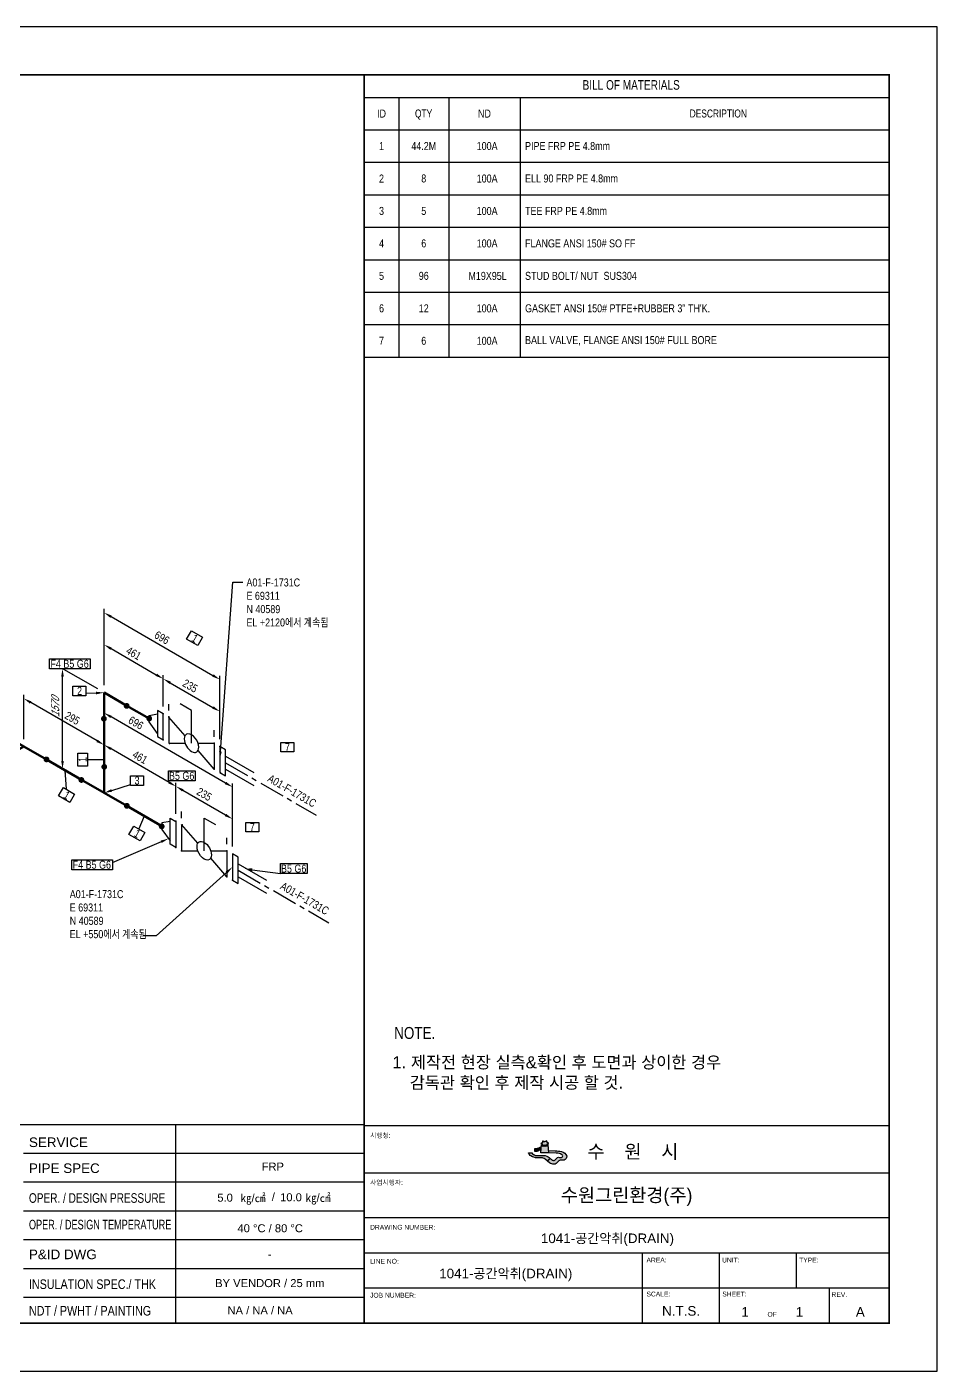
# Model space of a CAD drawing. Header units: millimetres. Extents: x 0 to 594, y 0 to 420.
# Drawn here: x 309.6 to 594, y 0 to 420 of the extents above; entities that cross this region are included whole.
import ezdxf
from ezdxf import colors
from ezdxf.entities.mleader import LeaderData, LeaderLine
from ezdxf.enums import TextEntityAlignment as Align
from ezdxf.math import Vec2, Vec3

# ---------------------------------------------------------------- set-up
doc = ezdxf.new("R2010")
doc.units = ezdxf.units.MM
doc.header["$LTSCALE"] = 0.25
doc.linetypes.add('CENTER', pattern=[50.8, 31.75, -6.35, 6.35, -6.35])
doc.linetypes.add('DASHED2', pattern=[9.525, 6.35, -3.175])
for name, color, linetype in [('7', 5, 'Continuous'), ('기기', 6, 'Continuous'), ('밸브', 4, 'Continuous'), ('연속', 7, 'DASHED2'), ('열 추적 선', 7, 'CENTER'), ('용접', 1, 'Continuous'), ('주석', 7, 'Continuous'), ('지시선', 1, 'Continuous'), ('치수', 1, 'Continuous'), ('테이블', 7, 'Continuous')]:
    doc.layers.add(name, color=color, linetype=linetype)
doc.layers.add('파이프', color=3, linetype='Continuous', lineweight=70)
doc.styles.add('AdskIsoAnnotation', font='arial.ttf', dxfattribs={"width": 0.8, "height": 1})
doc.styles.add('AdskIsoMetric', font='arial.ttf', dxfattribs={"width": 0.8, "height": 2.5})
doc.styles.add('AdskIsoMetric-30', font='arial.ttf', dxfattribs={"width": 0.8, "height": 2.5})
doc.styles.add('AdskIsoMetric30', font='arial.ttf', dxfattribs={"width": 0.8, "oblique": 30, "height": 2.5})
doc.styles.add('MtXpl_', font='')
doc.styles.add('RomanS', font='arial.ttf')
doc.styles.get("Standard").update_dxf_attribs({"font": 'arial.ttf'})
doc.styles.add('굴림', font='')
doc.styles.get('MtXpl_').set_extended_font_data('Gulim')
doc.styles.get('굴림').set_extended_font_data('Gulim')
doc.dimstyles.new('AdskIsoMetric', dxfattribs={"dimtxt": 2.5, "dimasz": 2.5, "dimexe": 1, "dimexo": 2, "dimgap": 0.8, "dimtad": 1, "dimdec": 0, "dimrnd": 1, "dimzin": 0, "dimdsep": 46, "dimtxsty": 'AdskIsoMetric', "dimcen": 0, "dimclrt": 7, "dimadec": 0, "dimazin": 0, "dimtfac": 1, "dimtdec": 0, "dimtmove": 1, "dimatfit": 3, "dimfxl": 0, "dimfrac": 2, "dimtolj": 1, "dimtzin": 0, "dimarcsym": 0})

# ---------------------------------------------------------------- blocks, each defined once
blk = doc.blocks.new('개스킷-1-IsoRight')
at = {"color": 0, "linetype": 'ByBlock', "lineweight": -2, "extrusion": (1, 0, 0)}
for p in [(-0.044, 0.23), (0.044, 0.179), (-0.053, -0.174), (0.044, -0.23)]:
    blk.add_point(p, dxfattribs=at)
blk = doc.blocks.new('개스킷-2-IsoRight')
at = {"color": 0, "linetype": 'ByBlock', "lineweight": -2, "extrusion": (-1, 0, 0)}
for p in [(-0.053, 0.235), (0.044, 0.179), (-0.044, -0.179), (0.044, -0.23)]:
    blk.add_point(p, dxfattribs=at)
blk = doc.blocks.new('볼 밸브-1-IsoRight')
at = {"color": 0, "linetype": 'ByBlock', "lineweight": -2, "extrusion": (0.707107, 0.408248, -0.57735)}
for p, q in [((-0.101, 0.116), (-0.354, 0.408)), ((-0.354, 0.408), (-0.354, 0)), ((0.101, 0), (0.354, 0)), ((-0.354, 0), (-0.101, 0)), ((0.354, -0.408), (0.101, -0.116)), ((0.113, -0.065), (0.113, -0.065)), ((0.354, 0), (0.354, -0.408))]:
    blk.add_line(p, q, dxfattribs=at)
at = {"linetype": 'ByBlock', "extrusion": (-1.92296e-16, -1.11022e-16, -1)}
for start_param, end_param in [(-0.785398, 2.356194), (2.356194, 5.497787)]:
    blk.add_ellipse((0, 0), major_axis=(-0.08, 0.138), ratio=0.57735, start_param=start_param, end_param=end_param, dxfattribs=at)
blk = doc.blocks.new('Operator_Lever-1-IsoRight')
at = {"color": 0, "linetype": 'ByBlock', "lineweight": -2, "extrusion": (0.707107, 0.408248, -0.57735)}
for p, q in [((0, 0), (0, 0.51)), ((0, 0.51), (0.177, 0.408))]:
    blk.add_line(p, q, dxfattribs=at)
blk = doc.blocks.new('볼 밸브-2-IsoRight')
at = {"color": 0, "linetype": 'ByBlock', "lineweight": -2, "extrusion": (-0.707107, -0.408248, 0.57735)}
for p, q in [((-0.354, 0), (-0.354, 0.408)), ((-0.354, 0.408), (-0.101, 0.116)), ((-0.101, 0), (-0.354, 0)), ((0.354, 0), (0.101, 0)), ((0.101, -0.116), (0.354, -0.408)), ((0.113, -0.065), (0.113, -0.065)), ((0.354, -0.408), (0.354, 0))]:
    blk.add_line(p, q, dxfattribs=at)
at = {"linetype": 'ByBlock'}
for start_param, end_param in [(-2.356194, 0.785398), (0.785398, 3.926991)]:
    blk.add_ellipse((0, 0), major_axis=(-0.08, 0.138), ratio=0.57735, start_param=start_param, end_param=end_param, dxfattribs=at)
blk = doc.blocks.new('Operator_Lever-2-IsoRight')
at = {"color": 0, "linetype": 'ByBlock', "lineweight": -2, "extrusion": (-0.707107, -0.408248, 0.57735)}
for p, q in [((0, 0), (0, -0.51)), ((0, -0.51), (0.177, -0.612))]:
    blk.add_line(p, q, dxfattribs=at)
blk = doc.blocks.new('플랜지WN-1-IsoRight')
at = {"color": 0, "linetype": 'ByBlock', "lineweight": -2, "extrusion": (0.707107, 0.408248, -0.57735)}
for p, q in [((0.022, 0.14), (-0.11, 0.115)), ((-0.11, 0.115), (-0.11, 0.013)), ((-0.11, 0.013), (0.022, -0.166)), ((0.022, 0.191), (0.11, 0.14)), ((0.022, -0.217), (0.022, 0.191)), ((0.11, 0.14), (0.11, -0.268)), ((0.11, -0.268), (0.022, -0.217))]:
    blk.add_line(p, q, dxfattribs=at)
blk = doc.blocks.new('플랜지WN-2-IsoRight')
at = {"color": 0, "linetype": 'ByBlock', "lineweight": -2, "extrusion": (-0.707107, -0.408248, 0.57735)}
for p, q in [((-0.11, 0.115), (0.022, 0.14)), ((-0.11, 0.013), (-0.11, 0.115)), ((0.022, -0.166), (-0.11, 0.013)), ((0.11, 0.14), (0.022, 0.191)), ((0.022, 0.191), (0.022, -0.217)), ((0.11, -0.268), (0.11, 0.14)), ((0.022, -0.217), (0.11, -0.268))]:
    blk.add_line(p, q, dxfattribs=at)
blk = doc.blocks.new('*D65')
at = {"layer": 'Defpoints', "color": 0}
for p in [(352.22, 216.31), (333.73, 211.98), (352.22, 205.39)]:
    blk.add_point(p, dxfattribs=at)
at = {"layer": '치수', "color": 0, "lineweight": -2}
for p, q in [((333.73, 214.29), (333.73, 228.14)), ((335.89, 225.73), (350.05, 217.56)), ((352.22, 207.7), (352.22, 217.46))]:
    blk.add_line(p, q, dxfattribs=at)
at = {"layer": '치수', "color": 0}
for points in [[(336.1, 226.09), (335.68, 225.37), (333.73, 226.98)], [(350.26, 217.92), (349.84, 217.2), (352.22, 216.31)]]:
    blk.add_solid(points, dxfattribs=at)
at = {"layer": '치수', "color": 7, "insert": (342.97, 224.26), "char_height": 2.5, "attachment_point": 5, "rotation": 330, "style": 'AdskIsoMetric-30'}
blk.add_mtext('\\A1;461', dxfattribs=at)
blk = doc.blocks.new('*D66')
at = {"layer": 'Defpoints', "color": 0}
for p in [(369.9, 206.1), (352.22, 205.39), (369.9, 195.18)]:
    blk.add_point(p, dxfattribs=at)
at = {"layer": '치수', "color": 0, "lineweight": -2}
for p, q in [((352.22, 207.7), (352.22, 217.46)), ((354.38, 215.06), (367.73, 207.35)), ((369.9, 197.49), (369.9, 207.26))]:
    blk.add_line(p, q, dxfattribs=at)
at = {"layer": '치수', "color": 0}
for points in [[(354.59, 215.42), (354.17, 214.7), (352.22, 216.31)], [(367.94, 207.71), (367.52, 206.99), (369.9, 206.1)]]:
    blk.add_solid(points, dxfattribs=at)
at = {"layer": '치수', "color": 7, "insert": (360.62, 214.08), "char_height": 2.5, "attachment_point": 5, "rotation": 330, "style": 'AdskIsoMetric-30'}
blk.add_mtext('\\A1;235', dxfattribs=at)
blk = doc.blocks.new('개스킷 해치 표식-2-IsoRight')
at = {"linetype": 'ByBlock', "lineweight": -2, "extrusion": (-0.707107, -0.408248, 0.57735)}
blk.add_line((0, 0), (0, -0.102), dxfattribs=at)
blk = doc.blocks.new('*D67')
at = {"layer": 'Defpoints', "color": 0}
for p in [(369.9, 216.1), (333.73, 211.98), (369.9, 195.18)]:
    blk.add_point(p, dxfattribs=at)
at = {"layer": '치수', "color": 0, "lineweight": -2}
for p, q in [((333.73, 214.29), (333.73, 238.14)), ((335.89, 235.73), (367.73, 217.35)), ((369.9, 197.49), (369.9, 217.26))]:
    blk.add_line(p, q, dxfattribs=at)
at = {"layer": '치수', "color": 0}
for points in [[(336.1, 236.09), (335.68, 235.37), (333.73, 236.98)], [(367.94, 217.71), (367.52, 216.99), (369.9, 216.1)]]:
    blk.add_solid(points, dxfattribs=at)
at = {"layer": '치수', "color": 7, "insert": (351.81, 229.16), "char_height": 2.5, "attachment_point": 5, "rotation": 330, "style": 'AdskIsoMetric-30'}
blk.add_mtext('\\A1;696', dxfattribs=at)
blk = doc.blocks.new('*D68')
at = {"layer": 'Defpoints', "color": 0}
for p in [(320.74, 219.48), (333.73, 211.98), (333.73, 180.66)]:
    blk.add_point(p, dxfattribs=at)
at = {"layer": '치수', "color": 0, "lineweight": -2}
for p, q in [((331.73, 213.14), (319.74, 220.06)), ((320.74, 190.66), (320.74, 216.98))]:
    blk.add_line(p, q, dxfattribs=at)
at = {"layer": '치수', "color": 0}
for points in [[(320.32, 216.98), (321.15, 216.98), (320.74, 219.48)], [(320.32, 190.66), (321.15, 190.66), (320.74, 188.16)]]:
    blk.add_solid(points, dxfattribs=at)
at = {"layer": '치수', "color": 7, "insert": (318.47, 207.42), "char_height": 2.5, "attachment_point": 5, "rotation": 90, "style": 'AdskIsoMetric30'}
blk.add_mtext('\\A1;1570', dxfattribs=at)
blk = doc.blocks.new('*D72')
at = {"layer": 'Defpoints', "color": 0}
for p in [(356.18, 182.7), (356.18, 171.78), (373.86, 161.58)]:
    blk.add_point(p, dxfattribs=at)
at = {"layer": '치수', "color": 0, "lineweight": -2}
for p, q in [((356.18, 174.09), (356.18, 183.85)), ((371.69, 173.74), (358.35, 181.45)), ((373.86, 163.89), (373.86, 173.65))]:
    blk.add_line(p, q, dxfattribs=at)
at = {"layer": '치수', "color": 0}
for points in [[(358.55, 181.81), (358.14, 181.09), (356.18, 182.7)], [(371.9, 174.1), (371.49, 173.38), (373.86, 172.49)]]:
    blk.add_solid(points, dxfattribs=at)
at = {"layer": '치수', "color": 7, "insert": (365.02, 180.21), "char_height": 2.5, "attachment_point": 5, "rotation": 330, "style": 'AdskIsoMetric-30'}
blk.add_mtext('\\A1;235', dxfattribs=at)
blk = doc.blocks.new('개스킷 해치 표식-1-IsoRight')
at = {"linetype": 'ByBlock', "lineweight": -2, "extrusion": (0.707107, 0.408248, -0.57735)}
blk.add_line((0, 0), (0, 0.102), dxfattribs=at)
blk = doc.blocks.new('*D43')
at = {"layer": 'Defpoints', "color": 0}
for p in [(333.73, 195.66), (333.73, 180.66), (356.18, 171.78)]:
    blk.add_point(p, dxfattribs=at)
at = {"layer": '치수', "color": 0, "lineweight": -2}
for p, q in [((354.02, 183.95), (335.89, 194.41)), ((356.18, 174.09), (356.18, 183.85))]:
    blk.add_line(p, q, dxfattribs=at)
at = {"layer": '치수', "color": 0}
for points in [[(336.1, 194.77), (335.68, 194.05), (333.73, 195.66)], [(354.22, 184.31), (353.81, 183.59), (356.18, 182.7)]]:
    blk.add_solid(points, dxfattribs=at)
at = {"layer": '치수', "color": 7, "insert": (344.95, 191.8), "char_height": 2.5, "attachment_point": 5, "rotation": 330, "style": 'AdskIsoMetric-30'}
blk.add_mtext('\\A1;461', dxfattribs=at)
blk = doc.blocks.new('*D44')
at = {"layer": 'Defpoints', "color": 0}
for p in [(308.62, 210.16), (308.62, 195.16), (333.73, 180.66)]:
    blk.add_point(p, dxfattribs=at)
at = {"layer": '치수', "color": 0, "lineweight": -2}
for p, q in [((308.62, 197.47), (308.62, 211.31)), ((331.56, 196.91), (310.79, 208.91))]:
    blk.add_line(p, q, dxfattribs=at)
at = {"layer": '치수', "color": 0}
for points in [[(310.99, 209.27), (310.58, 208.55), (308.62, 210.16)], [(331.77, 197.27), (331.35, 196.55), (333.73, 195.66)]]:
    blk.add_solid(points, dxfattribs=at)
at = {"layer": '치수', "color": 7, "insert": (323.81, 204), "char_height": 2.5, "attachment_point": 5, "rotation": 330, "style": 'AdskIsoMetric-30'}
blk.add_mtext('\\A1;295', dxfattribs=at)
blk = doc.blocks.new('*D48')
at = {"layer": 'Defpoints', "color": 0}
for p in [(333.73, 205.66), (333.73, 180.66), (373.86, 161.58)]:
    blk.add_point(p, dxfattribs=at)
at = {"layer": '치수', "color": 0, "lineweight": -2}
for p, q in [((371.69, 183.74), (335.89, 204.41)), ((373.86, 163.89), (373.86, 183.65))]:
    blk.add_line(p, q, dxfattribs=at)
at = {"layer": '치수', "color": 0}
for points in [[(336.1, 204.77), (335.68, 204.05), (333.73, 205.66)], [(371.9, 184.1), (371.49, 183.38), (373.86, 182.49)]]:
    blk.add_solid(points, dxfattribs=at)
at = {"layer": '치수', "color": 7, "insert": (343.67, 202.54), "char_height": 2.5, "attachment_point": 5, "rotation": 330, "style": 'AdskIsoMetric-30'}
blk.add_mtext('\\A1;696', dxfattribs=at)
blk = doc.blocks.new('엘보우-2-Iso2DSkew0')
at = {"color": 0, "linetype": 'ByBlock', "lineweight": -2, "extrusion": (0.707107, 0.408248, -0.57735)}
for p, q in [((0, 0), (7.07, -4.08)), ((0, 0), (0, 0)), ((0, -8.16), (0, 0))]:
    blk.add_line(p, q, dxfattribs=at)
blk = doc.blocks.new('티-3-Iso2DSkew90')
at = {"color": 0, "linetype": 'ByBlock', "lineweight": -2, "extrusion": (-0.707107, -0.408248, 0.57735)}
for p, q in [((0, 0), (0, 8.16)), ((-7.07, 4.08), (0, 0)), ((0, 0), (7.07, -4.08))]:
    blk.add_line(p, q, dxfattribs=at)
blk = doc.blocks.new('티-4-Iso2DSkew90')
at = {"color": 0, "linetype": 'ByBlock', "lineweight": -2, "extrusion": (0, 0.816497, 0.57735)}
for p, q in [((0, 0), (-7.07, 4.08)), ((0, 0), (-7.07, -4.08)), ((7.07, -4.08), (0, 0))]:
    blk.add_line(p, q, dxfattribs=at)
blk = doc.blocks.new('Buttweld')
at = {"lineweight": -2}
blk.add_hatch(color=0, dxfattribs=at).paths.add_polyline_path([(0.044, -0.003), (0.043, 0.005), (0.041, 0.013), (0.038, 0.02), (0.033, 0.026), (0.028, 0.032), (0.021, 0.037), (0.014, 0.04), (0.007, 0.042), (-0.001, 0.043), (-0.009, 0.042), (-0.017, 0.04), (-0.024, 0.037), (-0.03, 0.032), (-0.036, 0.026), (-0.04, 0.02), (-0.044, 0.013), (-0.046, 0.005), (-0.047, -0.003), (-0.046, -0.01), (-0.044, -0.018), (-0.04, -0.025), (-0.036, -0.032), (-0.03, -0.037), (-0.024, -0.042), (-0.017, -0.045), (-0.009, -0.047), (-0.001, -0.048), (0.007, -0.047), (0.014, -0.045), (0.021, -0.042), (0.028, -0.037), (0.033, -0.032), (0.038, -0.025), (0.041, -0.018), (0.043, -0.01)], is_closed=False, flags=0)
blk = doc.blocks.new('AnnoRect')
at = {"color": 0, "linetype": 'ByBlock', "lineweight": -2}
blk.add_wipeout([(-0.81, -0.6), (-0.81, 0.6), (0.81, 0.6), (0.81, -0.6)], dxfattribs=at)
blk.add_lwpolyline([(-0.81, -0.6), (-0.81, 0.6), (0.81, 0.6), (0.81, -0.6)], close=True, dxfattribs=at)
at = {"color": 0, "linetype": 'ByBlock', "lineweight": -2, "style": 'AdskIsoAnnotation', "width": 0.8}
blk.add_attdef('XX', text='', height=1, dxfattribs=at).set_placement((0, 0), align=Align.MIDDLE_CENTER)
blk = doc.blocks.new('끝 장비-1-IsoLeft')
at = {"color": 0, "linetype": 'ByBlock', "lineweight": -2, "extrusion": (0, 0.816497, 0.57735)}
for p, q in [((-0.177, 0), (-0.619, 0.255)), ((0, 0.102), (-0.442, 0.357)), ((-0.265, -0.051), (0.088, 0.153)), ((0.177, 0.102), (-0.177, -0.102)), ((0.088, 0.153), (0.177, 0.102)), ((-0.177, -0.102), (-0.265, -0.051))]:
    blk.add_line(p, q, dxfattribs=at)
blk = doc.blocks.new('수원시마크')
for color, points in [(1, [(3.75, 6.08, 0.143186), (2.76, 5.78, -0.141847), (1.87, 5.57), (1.39, 5.55), (1.39, 4.73), (1.96, 4.73, 0.144474), (2.64, 4.86), (2.85, 4.99, -0.277731), (3.42, 5.19), (3.68, 5.22)]), (3, [(4.54, 3.3), (1.78, 3.3, -0.16593), (0.46, 4.14), (-0.62, 4.14, 0.174295), (0.21, 3.1, 0.126792), (2.29, 2.45), (3.76, 2.41, -0.209259), (4.99, 2.06), (5.76, 1.43), (6.79, 2.24), (6.45, 2.52, 0.16522)])]:
    blk.add_hatch(color=color).paths.add_polyline_path(points)
h = blk.add_hatch(color=5)
h.paths.add_polyline_path([(6.27, 4.13), (6.04, 6.98), (5.7, 6.98), (5.7, 7.25), (6.13, 7.29), (6.13, 7.5), (5.64, 7.81), (5.64, 8.21), (5.5, 8.21), (5.5, 8.01), (4.93, 7.98), (4.36, 8.01), (4.36, 8.21), (4.22, 8.21), (4.22, 7.81), (3.73, 7.5), (3.73, 7.29), (4.16, 7.25), (4.16, 6.98), (3.82, 6.98), (3.59, 4.13)])
h.paths.add_polyline_path([(4.76, 6.46), (4.76, 6.74), (5.1, 6.74), (5.1, 6.46)], flags=16)
h.paths.add_polyline_path([(5.41, 6.46), (5.41, 6.74), (5.75, 6.74), (5.75, 6.46)], flags=16)
h.paths.add_polyline_path([(4.45, 6.46), (4.11, 6.46), (4.11, 6.74), (4.45, 6.74)], flags=16)
h.paths.add_polyline_path([(8.83, 4.05, -0.174291), (10.75, 3.51, -0.59696), (10.82, 2.7, -0.25604), (10.22, 2.53, 0.024566), (9.63, 2.64, 0.278989), (8.96, 2.35), (8.37, 1.69, -0.298853), (7.44, 1.72), (6.79, 2.24), (5.76, 1.43), (6.54, 0.8, 0.063286), (7.28, 0.37, 0.24753), (8.73, 0.49), (9.46, 1.2, -0.193471), (10.41, 1.66), (11.45, 1.69, 0.388319), (12.37, 3.05, 0.259907), (10.64, 4.57, 0.04063), (8.4, 4.86), (6.21, 4.91), (6.27, 4.13), (6.32, 4.13)])
at = {"color": 1}
blk.add_line((5.76, 1.43), (6.79, 2.24), dxfattribs=at)
at = {"color": 5}
for points in [[(6.2, 4.91), (8.4, 4.86, -0.04063), (10.64, 4.57, -0.259907), (12.37, 3.05, -0.388319), (11.45, 1.69), (10.41, 1.66, 0.193471), (9.46, 1.2), (8.73, 0.49, -0.24753), (7.28, 0.37, -0.063286), (6.54, 0.8), (4.99, 2.06, 0.209259), (3.76, 2.41), (2.29, 2.45, -0.126792), (0.21, 3.1, -0.174295), (-0.62, 4.14, -2.92713)], [(-0.62, 4.14), (0.46, 4.14, 0.16593), (1.78, 3.3), (4.54, 3.3, -0.16522), (6.45, 2.52), (7.44, 1.72, 0.298853), (8.37, 1.69), (8.96, 2.35, -0.278989), (9.63, 2.64, -0.024566), (10.22, 2.53, 0.25604), (10.82, 2.7, 0.59696), (10.75, 3.51, 0.174291), (8.83, 4.05), (6.32, 4.13), (3.59, 4.13)]]:
    blk.add_lwpolyline(points, format="xyb", dxfattribs=at)
at = {"color": 1}
blk.add_lwpolyline([(3.75, 6.08, 0.143186), (2.76, 5.78, -0.141847), (1.87, 5.57), (1.39, 5.55), (1.39, 4.73), (1.96, 4.73, 0.144474), (2.64, 4.86), (2.85, 4.99, -0.277731), (3.42, 5.19), (3.68, 5.22)], format="xyb", dxfattribs=at)
at = {"color": 5}
for points in [[(3.59, 4.13), (3.82, 6.98), (4.16, 6.98), (4.16, 7.25), (3.73, 7.29), (3.73, 7.5), (4.22, 7.81), (4.22, 8.21), (4.36, 8.21), (4.36, 8.01), (4.93, 7.98)], [(6.27, 4.13), (6.04, 6.98), (5.7, 6.98), (5.7, 7.25), (6.13, 7.29), (6.13, 7.5), (5.64, 7.81), (5.64, 8.21), (5.5, 8.21), (5.5, 8.01), (4.93, 7.98)]]:
    blk.add_lwpolyline(points, dxfattribs=at)
for points in [[(4.11, 6.46), (4.45, 6.46), (4.45, 6.74), (4.11, 6.74)], [(4.76, 6.46), (5.1, 6.46), (5.1, 6.74), (4.76, 6.74)], [(5.75, 6.46), (5.41, 6.46), (5.41, 6.74), (5.75, 6.74)]]:
    blk.add_lwpolyline(points, close=True, dxfattribs=at)
blk = doc.blocks.new('T')
at = {"layer": '지시선', "xscale": 48, "yscale": 48, "zscale": 48}
blk.add_blockref('수원시마크', (-288, -200), dxfattribs=at)

msp = doc.modelspace()

# ---------------------------------------------------------------- linework, layer by layer
at = {"linetype": 'ByBlock', "lineweight": -2}
for p, q in [((356, 77), (356, 15)), ((501.9206, 15), (501.9206, 37)), ((526, 15), (526, 37)), ((550.0794, 26), (550.0794, 37)), ((560.3833, 15), (560.3833, 26))]:
    msp.add_line(p, q, dxfattribs=at)
for p, q in [((415, 76.6899), (579, 76.6899)), ((415, 68), (308.5763, 68)), ((415, 59), (308.5763, 59)), ((415, 62), (579, 62)), ((415, 50), (308.5763, 50)), ((415, 48), (579, 48)), ((415, 41), (308.5763, 41)), ((415, 37), (579, 37)), ((415, 32), (308.5763, 32)), ((415, 26), (579, 26)), ((415, 23), (308.5763, 23))]:
    msp.add_line(p, q)
msp.add_lwpolyline([(0, 0), (594, 0), (594, 420), (0, 420)], close=True)
at = {"const_width": 0.5}
msp.add_lwpolyline([(15, 15), (579, 15), (579, 405), (15, 405)], close=True, dxfattribs=at)
at = {"linetype": 'ByBlock', "lineweight": -2, "const_width": 0.5}
for points in [[(415, 15), (415, 405)], [(415, 77), (154, 77), (154, 15)]]:
    msp.add_lwpolyline(points, dxfattribs=at)
at = {"layer": '열 추적 선', "color": 1}
msp.add_line((371.6633, 190.0805), (400.0097, 173.7147), dxfattribs=at)
at = {"layer": '테이블'}
for p, q in [((415, 405), (579, 405)), ((415, 405), (415, 316.8393)), ((579, 405), (579, 316.8393)), ((415, 397.9822), (579, 397.9822)), ((425.82, 397.9822), (425.82, 387.8393)), ((441.3885, 397.9822), (441.3885, 387.8393)), ((463.7589, 397.9822), (463.7589, 316.8393)), ((415, 387.8393), (579, 387.8393)), ((415, 387.8393), (579, 387.8393)), ((425.82, 387.8393), (425.82, 377.6965)), ((441.3885, 387.8393), (441.3885, 377.6965)), ((415, 377.6965), (579, 377.6965)), ((415, 377.6965), (579, 377.6965)), ((425.82, 377.6965), (425.82, 357.4108)), ((441.3885, 377.6965), (441.3885, 357.4108)), ((415, 367.5536), (579, 367.5536)), ((415, 357.4108), (579, 357.4108)), ((415, 357.4108), (579, 357.4108)), ((425.82, 357.4108), (425.82, 347.2679)), ((441.3885, 357.4108), (441.3885, 347.2679)), ((415, 347.2679), (579, 347.2679)), ((415, 347.2679), (579, 347.2679)), ((425.82, 347.2679), (425.82, 326.9822)), ((441.3885, 347.2679), (441.3885, 326.9822)), ((415, 337.125), (579, 337.125)), ((415, 326.9822), (579, 326.9822)), ((415, 326.9822), (579, 326.9822)), ((425.82, 326.9822), (425.82, 316.8393)), ((441.3885, 326.9822), (441.3885, 316.8393)), ((415, 316.8393), (579, 316.8393))]:
    msp.add_line(p, q, dxfattribs=at)
at = {"layer": '파이프'}
for points in [[(340.7979, 207.9006), (347.7984, 203.8589)], [(333.7268, 188.8287), (333.7268, 203.8181)], [(326.6557, 184.7463), (315.6921, 191.0761)], [(340.7979, 176.5813), (351.7615, 170.2514)]]:
    msp.add_lwpolyline(points, dxfattribs=at)

# ---------------------------------------------------------------- block references
at = {"layer": '7', "xscale": 0.01912379949126055, "yscale": 0.01912379949126055, "zscale": 0.01912379949126055}
msp.add_blockref('T', (472.4222, 68.2071), dxfattribs=at)
at = {"layer": '밸브', "xscale": 20, "yscale": 20, "zscale": 20}
for name, p in [('플랜지WN-2-IsoRight', (350.0081, 202.5831)), ('플랜지WN-1-IsoRight', (353.9712, 168.9757)), ('Operator_Lever-1-IsoRight', (365.0198, 162.5968)), ('볼 밸브-1-IsoRight', (365.0198, 162.5968))]:
    msp.add_blockref(name, p, dxfattribs=at)
for name, p, rotation in [('Operator_Lever-2-IsoRight', (361.0567, 196.2042), 179.999999998935), ('개스킷-2-IsoRight', (353.1017, 200.797), 179.9999999984115), ('볼 밸브-2-IsoRight', (361.0567, 196.2042), 179.999999998935), ('개스킷-2-IsoRight', (369.0116, 191.6114), 179.9999999987003), ('개스킷-1-IsoRight', (357.0648, 167.1896), 179.9999999984115), ('개스킷-1-IsoRight', (372.9747, 158.004), 179.9999999984115)]:
    msp.add_blockref(name, p, dxfattribs=dict(at, rotation=rotation))
at = {"layer": '연속', "xscale": -20, "yscale": 20, "zscale": 20, "rotation": 300.0000000000001}
for p in [(369.8955, 191.1011), (373.8586, 157.4937)]:
    msp.add_blockref('끝 장비-1-IsoLeft', p, dxfattribs=at)
at = {"layer": '용접', "xscale": 20, "yscale": 20, "zscale": 20}
for p in [(340.7979, 207.9006), (326.6557, 184.7463), (351.7615, 170.2514)]:
    msp.add_blockref('Buttweld', p, dxfattribs=at)
for p, rotation in [((333.7268, 203.8181), 270), ((347.7984, 203.8589), 180), ((315.6921, 191.0761), 180), ((333.7268, 188.8287), 90), ((340.7979, 176.5813), 180)]:
    msp.add_blockref('Buttweld', p, dxfattribs=dict(at, rotation=rotation))
at = {"layer": '치수', "xscale": 20, "yscale": 20, "zscale": 20}
for p, rotation in [((353.9856, 206.3692), 179.9999999987003), ((368.1277, 198.2042), 179.9999999987003), ((368.1277, 198.2042), 179.9999999987013)]:
    msp.add_blockref('개스킷 해치 표식-2-IsoRight', p, dxfattribs=dict(at, rotation=rotation))
for p in [(357.9487, 172.7617), (372.0908, 164.5968), (372.0908, 164.5968)]:
    msp.add_blockref('개스킷 해치 표식-1-IsoRight', p, dxfattribs=at)
at = {"layer": '파이프'}
for name, p in [('엘보우-2-Iso2DSkew0', (333.7268, 211.9831)), ('티-4-Iso2DSkew90', (308.621, 195.1586)), ('티-3-Iso2DSkew90', (333.7268, 180.6638))]:
    msp.add_blockref(name, p, dxfattribs=at)

# ---------------------------------------------------------------- texts
at = {"color": 7, "linetype": 'ByBlock', "lineweight": -2, "style": 'RomanS'}
for s, height, p in [('SERVICE', 3, (310.25, 70.006)), ('시행청:', 1.5, (416.8367, 72.8857)), ('PIPE SPEC', 3, (310.25, 61.8976)), ('사업시행자:', 1.5, (416.8367, 58.1958)), ('DRAWING NUMBER:', 1.5, (416.8367, 44.1958)), ('P&ID DWG ', 3, (310.25, 34.9726)), ('LINE NO:', 1.5, (416.8367, 33.5792)), ('AREA:', 1.5, (503.1903, 33.9438)), ('UNIT:', 1.5, (526.8116, 33.9438)), ('TYPE:', 1.5, (550.8911, 33.9438)), ('JOB NUMBER:', 1.5, (416.8367, 22.9625)), ('SCALE:', 1.5, (503.1903, 23.3271)), ('SHEET:', 1.5, (526.8904, 23.3271)), ('REV.', 1.5, (560.9975, 23.16)), ('OF', 1.5, (541, 17))]:
    msp.add_text(s, height=height, dxfattribs=at).set_placement(p)
at = {"style": '굴림'}
msp.add_text('수    원    시', height=4.255987, dxfattribs=at).set_placement((484.7572, 66.4683))
at = {"color": 7, "style": 'AdskIsoMetric'}
for s, p in [('FRP', (382.9468, 62.646)), ('5.0', (369.103, 52.9462)), ('㎏/㎠', (376.3782, 52.8069)), ('/', (386.1261, 53.2022)), ('10.0', (388.7325, 53.0638)), ('㎏/㎠', (396.6965, 52.8657)), ('40 %%DC / 80 %%DC', (375.399, 43.3833)), ('NA / NA / NA', (372.2839, 17.7298))]:
    msp.add_text(s, height=2.5, dxfattribs=at).set_placement(p)
at = {"color": 7, "linetype": 'ByBlock', "lineweight": -2, "style": 'RomanS'}
for s, width, p in [('OPER. / DESIGN PRESSURE', 0.75, (310.25, 52.5893)), ('OPER. / DESIGN TEMPERATURE', 0.68, (310.25, 44.281)), ('INSULATION SPEC./ THK', 0.8, (310.25, 25.6643)), ('NDT / PWHT / PAINTING', 0.8, (310.25, 17.356))]:
    msp.add_text(s, height=3, dxfattribs=dict(at, width=width)).set_placement(p)
at = {"style": '굴림'}
msp.add_text('수원그린환경(주)', height=4.25599, dxfattribs=at).set_placement((497, 55), align=Align.MIDDLE_CENTER)
at = {"color": 7, "style": 'AdskIsoMetric'}
for s, p in [('-', (385.5, 36.5)), ('BY VENDOR / 25 mm', (385.5, 27.5))]:
    msp.add_text(s, height=2.5, dxfattribs=at).set_placement(p, align=Align.MIDDLE_CENTER)
at = {"color": 7, "linetype": 'ByBlock', "lineweight": -2}
msp.add_text('N.T.S.', height=3, dxfattribs=at).set_placement((514, 17.3202), align=Align.CENTER)
at = {"color": 7}
for tag, p in [('1041-공간악취(DRAIN)', (491, 40)), ('1041-공간악취(DRAIN)', (459.229, 29)), ('1', (534, 17)), ('1', (551, 17)), ('A', (570, 17))]:
    msp.add_attdef(tag, text='', height=3, dxfattribs=at).set_placement(p, align=Align.CENTER)
at = {"layer": '기기', "char_height": 2.5, "attachment_point": 5, "rotation": 330, "style": 'AdskIsoMetric-30'}
for insert in [(392.4358, 181.2893), (396.3989, 147.6818)]:
    msp.add_mtext('\\A1;A01-F-1731C', dxfattribs=dict(at, insert=insert))
at = {"layer": '주석', "style": 'AdskIsoAnnotation', "width": 0.8}
msp.add_text('NOTE.', height=3.75, dxfattribs=at).set_placement((424.3734, 103.7723))
at = {"layer": '주석', "style": 'AdskIsoAnnotation'}
for s, p in [('1. 제작전 현장 실측&확인 후 도면과 상이한 경우 ', (423.7796, 94.6083)), ('   감독관 확인 후 제작 시공 할 것.', (424.9028, 88.2681))]:
    msp.add_text(s, height=3.75, dxfattribs=at).set_placement(p)
at = {"layer": '주석', "char_height": 2.5, "attachment_point": 7, "style": 'AdskIsoAnnotation'}
for s, insert in [('\\PA01-F-1731C\\PE 69311\\PN 40589\\PEL +2120{\\fGulim|b0|i0|c129|p50;에서 계속됨}', (378.2108, 232.3865)), ('\\PA01-F-1731C\\PE 69311\\PN 40589\\PEL +550{\\fGulim|b0|i0|c129|p50;에서 계속됨}', (323, 135))]:
    msp.add_mtext(s, dxfattribs=dict(at, insert=insert))
at = {"layer": '테이블', "width": 0.8}
for s, height, style, p in [('BILL OF MATERIALS', 3, 'MtXpl_', (483.2302, 400.3642)), ('QTY', 2.5, 'MtXpl_', (430.8626, 391.6891)), ('DESCRIPTION', 2.5, 'MtXpl_', (516.696, 391.6924)), ('100A', 2.5, 'AdskIsoMetric', (450.1426, 381.5188)), ('100A', 2.5, 'AdskIsoMetric', (450.1426, 371.3759)), ('100A', 2.5, 'AdskIsoMetric', (450.1426, 361.233)), ('100A', 2.5, 'AdskIsoMetric', (450.1426, 351.0902)), ('M19X95L', 2.5, 'AdskIsoMetric', (447.5655, 340.9465)), ('100A', 2.5, 'AdskIsoMetric', (450.1426, 330.8045)), ('100A', 2.5, 'AdskIsoMetric', (450.1426, 320.6616))]:
    msp.add_text(s, height=height, dxfattribs=dict(at, style=style)).set_placement(p)
at = {"layer": '테이블', "char_height": 2.5, "style": 'AdskIsoMetric'}
for s, insert, width, attachment_point in [('ID', (420.41, 392.9108), 7.820039, 5), ('ND', (452.5737, 392.9108), 19.370384, 5), ('1', (420.41, 382.7679), 7.820039, 5), ('44.2M', (433.6043, 382.7679), 12.568491, 5), ('2', (420.41, 372.625), 7.820039, 5), ('8', (433.6043, 372.625), 12.568491, 5), ('ELL 90 FRP PE 4.8mm ', (465.259, 372.625), 91.999936, 4), ('3', (420.41, 362.4822), 7.820039, 5), ('5', (433.6043, 362.4822), 12.568491, 5), ('TEE FRP PE 4.8mm ', (465.259, 362.4822), 91.999936, 4), ('4', (420.41, 352.3393), 7.820039, 5), ('6', (433.6043, 352.3393), 12.568491, 5), ('FLANGE ANSI 150# SO FF ', (465.259, 352.3393), 91.999936, 4), ('5', (420.41, 342.1965), 7.820039, 5), ('96', (433.6043, 342.1965), 12.568491, 5), ('STUD BOLT/ NUT  SUS304', (465.259, 342.1965), 91.999936, 4), ('6', (420.41, 332.0536), 7.820039, 5), ('12', (433.6043, 332.0536), 12.568491, 5), ('GASKET ANSI 150# PTFE+RUBBER 3" TH\'K.', (465.259, 332.0536), 91.999936, 4), ('BALL VALVE, FLANGE ANSI 150# FULL BORE', (465.259, 321.9108), 91.999936, 4), ('7', (420.41, 321.9108), 7.820039, 5), ('6', (433.6043, 321.9108), 12.568491, 5)]:
    msp.add_mtext(s, dxfattribs=dict(at, insert=insert, width=width, attachment_point=attachment_point))
at = {"layer": '테이블', "color": 4, "insert": (465.2589, 382.7679), "char_height": 2.5, "width": 91.999936, "attachment_point": 4, "style": 'AdskIsoMetric'}
msp.add_mtext('{\\C256;PIPE FRP PE 4.8mm }', dxfattribs=at)

# ---------------------------------------------------------------- dimensions: what is measured, and where the dimension line sits
at = {"layer": '치수'}
for base, p1, p2, angle, text, override, picture, middle in [((369.8955, 216.1011), (333.7268, 211.9831), (369.8955, 195.1836), 330, '696', {"dimtad": 0, "dimlfac": 17.52186, "dimtxsty": 'AdskIsoMetric-30', "dimse1": 0, "dimse2": 0, "dimsd1": 0, "dimsd2": 0, "dimtmove": 1}, '*D67', (351.8111, 229.159)), ((352.2178, 216.3073), (333.7268, 211.9831), (352.2178, 205.3898), 330, '461', {"dimtad": 0, "dimlfac": 23.876666, "dimtxsty": 'AdskIsoMetric-30', "dimse1": 0, "dimse2": 0, "dimsd1": 0, "dimsd2": 0, "dimtmove": 1}, '*D65', (342.9723, 224.2621)), ((320.7364, 219.4831), (333.7268, 180.6638), (333.7268, 211.9831), 90, '1570', {"dimtad": 0, "dimlfac": 50.144282, "dimtxsty": 'AdskIsoMetric30', "dimse1": 1, "dimse2": 0, "dimsd1": 0, "dimsd2": 0, "dimtmove": 1}, '*D68', (318.4701, 207.4179)), ((369.8955, 206.1011), (352.2178, 205.3898), (369.8955, 195.1836), 330, '235', {"dimtad": 0, "dimlfac": 11.510152, "dimtxsty": 'AdskIsoMetric-30', "dimse1": 0, "dimse2": 0, "dimsd1": 0, "dimsd2": 0, "dimtmove": 1}, '*D66', (360.6167, 214.0751)), ((308.621, 210.1586), (333.7268, 180.6638), (308.621, 195.1586), 150, '295', {"dimtad": 0, "dimlfac": 10.164173, "dimtxsty": 'AdskIsoMetric-30', "dimse1": 1, "dimse2": 0, "dimsd1": 0, "dimsd2": 0, "dimtmove": 1}, '*D44', (323.8136, 204.0041)), ((333.7268, 205.6638), (373.8586, 161.5762), (333.7268, 180.6638), 150, '696', {"dimtad": 0, "dimlfac": 15.711798, "dimtxsty": 'AdskIsoMetric-30', "dimse1": 0, "dimse2": 1, "dimsd1": 0, "dimsd2": 0, "dimtmove": 1}, '*D48', (343.6741, 202.5376)), ((333.7268, 195.6638), (356.1809, 171.7824), (333.7268, 180.6638), 150, '461', {"dimtad": 0, "dimlfac": 19.302341, "dimtxsty": 'AdskIsoMetric-30', "dimse1": 0, "dimse2": 1, "dimsd1": 0, "dimsd2": 0, "dimtmove": 1}, '*D43', (344.9539, 191.7987)), ((356.1809, 182.6999), (373.8586, 161.5762), (356.1809, 171.7824), 150, '235', {"dimtad": 0, "dimlfac": 11.510152, "dimtxsty": 'AdskIsoMetric-30', "dimse1": 0, "dimse2": 0, "dimsd1": 0, "dimsd2": 0, "dimtmove": 1}, '*D72', (365.0198, 180.2137))]:
    dim = msp.add_linear_dim(base=base, p1=p1, p2=p2, angle=angle, text=text, dimstyle='AdskIsoMetric', override=override, dxfattribs=at)
    dim.commit()
    dim.dimension.update_dxf_attribs({"geometry": picture, "text_midpoint": middle, "dimtype": 160})

# ---------------------------------------------------------------- leaders
at = {"layer": '주석'}
ml = msp.add_multileader_mtext('Standard', dxfattribs=at)
ml.set_content('')
ml.set_leader_properties()
ml.build(insert=Vec2(0, 0))
ml.multileader.update_dxf_attribs({"dogleg_length": 3.0619, "arrow_head_size": 2.5})
ctx = ml.context
ctx.base_point, ctx.arrow_head_size = Vec3(377.0619, 246.5227), 2.5
notes = []
notes.append((ctx, [(0, (1, 1, 0), (374, 246.5227), (1, 0), 3.0619, [(0, [(369.8955, 191.1011)], 0, [])])]))
ctx.mtext, ml.multileader.dxf.content_type = None, 0
ml = msp.add_multileader_mtext('Standard', dxfattribs=at)
ml.set_content('')
ml.set_leader_properties()
ml.build(insert=Vec2(0, 0))
ml.multileader.update_dxf_attribs({"dogleg_length": 0, "arrow_head_size": 2.5})
ctx = ml.context
ctx.base_point, ctx.arrow_head_size = Vec3(328.0476, 211.7075), 2.5
notes.append((ctx, [(0, (1, 1, 0), (328.0476, 211.7075), (-1, 0), 0, [(0, [(333.7268, 211.9831)], 0, [])])]))
ctx.mtext, ml.multileader.dxf.content_type = None, 0
ml = msp.add_multileader_mtext('Standard', dxfattribs=at)
ml.set_content('')
ml.set_leader_properties()
ml.build(insert=Vec2(0, 0))
ml.multileader.update_dxf_attribs({"dogleg_length": 0, "arrow_head_size": 0})
ctx = ml.context
ctx.base_point, ctx.arrow_head_size = Vec3(328.5, 191), 0
notes.append((ctx, [(0, (1, 1, 0), (328.5, 191), (-1, 0), 0, [(0, [(333.7268, 191)], 0, [])])]))
ctx.mtext, ml.multileader.dxf.content_type = None, 0
ml = msp.add_multileader_mtext('Standard', dxfattribs=at)
ml.set_content('')
ml.set_leader_properties()
ml.build(insert=Vec2(0, 0))
ml.multileader.update_dxf_attribs({"dogleg_length": 0, "arrow_head_size": 0})
ctx = ml.context
ctx.base_point, ctx.arrow_head_size = Vec3(321.8691, 181.8076), 0
notes.append((ctx, [(0, (1, 1, 0), (321.8691, 181.8076), (-1, 0), 0, [(0, [(321.438, 187.7587)], 0, [])])]))
ctx.mtext, ml.multileader.dxf.content_type = None, 0
ml = msp.add_multileader_mtext('Standard', dxfattribs=at)
ml.set_content('')
ml.set_leader_properties()
ml.build(insert=Vec2(0, 0))
ml.multileader.update_dxf_attribs({"dogleg_length": 0, "arrow_head_size": 2.5})
ctx = ml.context
ctx.base_point, ctx.arrow_head_size = Vec3(342, 183.2727), 2.5
notes.append((ctx, [(0, (1, 1, 0), (342, 183.2727), (-1, 0), 0, [(0, [(333.7268, 180.6638)], 0, [])])]))
ctx.mtext, ml.multileader.dxf.content_type = None, 0
ml = msp.add_multileader_mtext('Standard', dxfattribs=at)
ml.set_content('')
ml.set_leader_properties()
ml.build(insert=Vec2(0, 0))
ml.multileader.update_dxf_attribs({"dogleg_length": 0, "arrow_head_size": 0})
ctx = ml.context
ctx.base_point, ctx.arrow_head_size = Vec3(344.5789, 169.3978), 0
notes.append((ctx, [(0, (1, 1, 0), (344.5789, 169.3978), (-1, 0), 0, [(0, [(346.2502, 173.4334)], 0, [])])]))
ctx.mtext, ml.multileader.dxf.content_type = None, 0
ml = msp.add_multileader_mtext('Standard', dxfattribs=at)
ml.set_content('')
ml.set_leader_properties()
ml.build(insert=Vec2(0, 0))
ml.multileader.update_dxf_attribs({"dogleg_length": 0, "arrow_head_size": 2.5})
ctx = ml.context
ctx.base_point, ctx.arrow_head_size = Vec3(336.3013, 158.768), 2.5
notes.append((ctx, [(0, (1, 1, 0), (336.3013, 158.768), (-1, 0), 0, [(0, [(353.8677, 166.3935)], 0, [])])]))
ctx.mtext, ml.multileader.dxf.content_type = None, 0
ml = msp.add_multileader_mtext('Standard', dxfattribs=at)
ml.set_content('')
ml.set_leader_properties()
ml.build(insert=Vec2(0, 0))
ml.multileader.update_dxf_attribs({"dogleg_length": 4.0545, "arrow_head_size": 2.5})
ctx = ml.context
ctx.base_point, ctx.arrow_head_size = Vec3(345.9455, 136), 2.5
notes.append((ctx, [(0, (1, 1, 0), (350, 136), (-1, 0), 4.0545, [(0, [(373.8586, 157.4937)], 0, [])])]))
ctx.mtext, ml.multileader.dxf.content_type = None, 0
ml = msp.add_multileader_mtext('Standard', dxfattribs=at)
ml.set_content('')
ml.set_leader_properties()
ml.build(insert=Vec2(0, 0))
ml.multileader.update_dxf_attribs({"dogleg_length": 0, "arrow_head_size": 2.5})
ctx = ml.context
ctx.base_point, ctx.arrow_head_size = Vec3(388.8464, 155.4489), 2.5
notes.append((ctx, [(0, (1, 1, 0), (388.8464, 155.4489), (-1, 0), 0, [(0, [(377.5116, 156.9953)], 0, [])])]))
ctx.mtext, ml.multileader.dxf.content_type = None, 0
for ctx, leaders in notes:
    for number, flags, end, landing, length, lines in leaders:
        leader = LeaderData()
        leader.index, (leader.has_last_leader_line, leader.has_dogleg_vector, leader.attachment_direction) = number, flags
        leader.last_leader_point, leader.dogleg_vector, leader.dogleg_length = Vec3(end), Vec3(landing), length
        for number, points, colour, breaks in lines:
            line = LeaderLine()
            line.index, line.vertices, line.color, line.breaks = number, Vec3.list(points), colors.encode_raw_color(colour), breaks
            leader.lines.append(line)
        ctx.leaders.append(leader)

# ---------------------------------------------------------------- next in the draw order: block references
ref = msp.add_blockref('AnnoRect', (362, 229), dxfattribs=dict(at, xscale=2.500000000000001, yscale=2.500000000000001, zscale=2.500000000000001, rotation=329.9999999961256))
ref.add_attrib('XX_001', '1', (360.79, 228.2493), dxfattribs={"layer": '0', "color": 0, "linetype": 'ByBlock', "lineweight": -2, "height": 2.5, "rotation": 330, "style": 'AdskIsoAnnotation', "width": 0.8})
ref = msp.add_blockref('AnnoRect', (323, 221), dxfattribs=dict(at, xscale=7.844095940959409, yscale=2.585266030013643, zscale=2.5))
ref.add_attrib('XX_001', 'F4 B5 G6', (316.9707, 219.75), dxfattribs={"layer": '0', "color": 0, "linetype": 'ByBlock', "lineweight": -2, "height": 2.5, "style": 'AdskIsoAnnotation', "width": 0.8})
ref = msp.add_blockref('AnnoRect', (326.0238, 212.5), dxfattribs=dict(at, xscale=2.5, yscale=2.5, zscale=2.5))
ref.add_attrib('XX_001', '2', (325.2796, 211.2449), dxfattribs={"layer": '0', "color": 0, "linetype": 'ByBlock', "lineweight": -2, "height": 2.5, "style": 'AdskIsoAnnotation', "width": 0.8})
ref = msp.add_blockref('AnnoRect', (391.0238, 194.9563), dxfattribs=dict(at, xscale=2.5, yscale=2.5, zscale=2.5))
ref.add_attrib('XX_001', '7', (390.2441, 193.7063), dxfattribs={"layer": '0', "color": 0, "linetype": 'ByBlock', "lineweight": -2, "height": 2.5, "style": 'AdskIsoAnnotation', "width": 0.8})
ref = msp.add_blockref('AnnoRect', (327, 191), dxfattribs=dict(at, xscale=2.5, yscale=2.5, zscale=2.5, rotation=89.99999999535986))
ref.add_attrib('XX_001', '1', (328.2551, 190.3274), dxfattribs={"layer": '0', "color": 0, "linetype": 'ByBlock', "lineweight": -2, "height": 2.5, "rotation": 90, "style": 'AdskIsoAnnotation', "width": 0.8})
ref = msp.add_blockref('AnnoRect', (344.0238, 184.5), dxfattribs=dict(at, xscale=2.5, yscale=2.5, zscale=2.5))
ref.add_attrib('XX_001', '3', (343.2516, 183.267), dxfattribs={"layer": '0', "color": 0, "linetype": 'ByBlock', "lineweight": -2, "height": 2.5, "style": 'AdskIsoAnnotation', "width": 0.8})
ref = msp.add_blockref('AnnoRect', (358, 186), dxfattribs=dict(at, xscale=5.1309963099631, yscale=2.585266030013643, zscale=2.5))
ref.add_attrib('XX_001', 'B5 G6', (354.0014, 184.75), dxfattribs={"layer": '0', "color": 0, "linetype": 'ByBlock', "lineweight": -2, "height": 2.5, "style": 'AdskIsoAnnotation', "width": 0.8})
ref = msp.add_blockref('AnnoRect', (322, 180), dxfattribs=dict(at, xscale=2.5, yscale=2.5, zscale=2.5, rotation=329.9999999956709))
ref.add_attrib('XX_001', '1', (320.79, 179.2493), dxfattribs={"layer": '0', "color": 0, "linetype": 'ByBlock', "lineweight": -2, "height": 2.5, "rotation": 330, "style": 'AdskIsoAnnotation', "width": 0.8})
ref = msp.add_blockref('AnnoRect', (344, 168), dxfattribs=dict(at, xscale=2.5, yscale=2.5, zscale=2.5, rotation=329.9999999956709))
ref.add_attrib('XX_001', '1', (342.79, 167.2493), dxfattribs={"layer": '0', "color": 0, "linetype": 'ByBlock', "lineweight": -2, "height": 2.5, "rotation": 330, "style": 'AdskIsoAnnotation', "width": 0.8})
ref = msp.add_blockref('AnnoRect', (380.0238, 169.9563), dxfattribs=dict(at, xscale=2.5, yscale=2.5, zscale=2.5))
ref.add_attrib('XX_001', '7', (379.2441, 168.7063), dxfattribs={"layer": '0', "color": 0, "linetype": 'ByBlock', "lineweight": -2, "height": 2.5, "style": 'AdskIsoAnnotation', "width": 0.8})
ref = msp.add_blockref('AnnoRect', (329.9514, 158.2168), dxfattribs=dict(at, xscale=7.844095940959409, yscale=2.585266030013643, zscale=2.5))
ref.add_attrib('XX_001', 'F4 B5 G6', (323.9221, 156.9668), dxfattribs={"layer": '0', "color": 0, "linetype": 'ByBlock', "lineweight": -2, "height": 2.5, "style": 'AdskIsoAnnotation', "width": 0.8})
ref = msp.add_blockref('AnnoRect', (393, 157), dxfattribs=dict(at, xscale=5.1309963099631, yscale=2.585266030013643, zscale=2.5))
ref.add_attrib('XX_001', 'B5 G6', (389.0014, 155.75), dxfattribs={"layer": '0', "color": 0, "linetype": 'ByBlock', "lineweight": -2, "height": 2.5, "style": 'AdskIsoAnnotation', "width": 0.8})

# ---------------------------------------------------------------- next in the draw order: linework, layer by layer
at = {"layer": '열 추적 선', "color": 1}
msp.add_line((375.6264, 156.473), (403.9728, 140.1072), dxfattribs=at)

doc.saveas('drawing.dxf')
